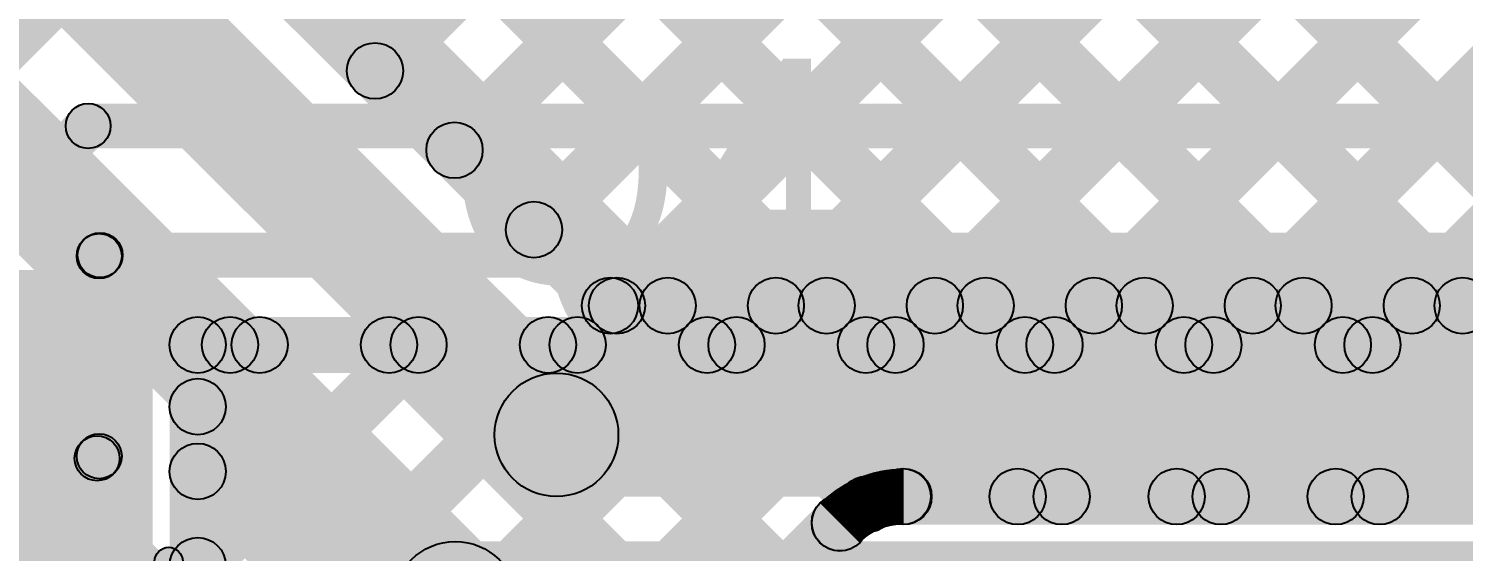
# Model space of a CAD drawing. Header units: millimetres. Extents: x -0.08 to 3.07, y -0.08 to 2.73.
# Drawn here: x 0.7291 to 0.9843, y 1.9092 to 2.0023 of the extents above; entities that cross this region are included whole.
import ezdxf

# ---------------------------------------------------------------- set-up
doc = ezdxf.new("R2010")
doc.units = ezdxf.units.MM
doc.header["$MEASUREMENT"] = 0
for name, color, linetype in [('BottomLayer', 5, 'Continuous'), ('TopLayer', 1, 'Continuous'), ('TopOverlay', 2, 'Continuous'), ('TopPaste', 8, 'Continuous'), ('TopSolder', 216, 'Continuous')]:
    doc.layers.add(name, color=color, linetype=linetype)

# ---------------------------------------------------------------- blocks, each defined once
blk = doc.blocks.new('SAMD21G18A_AUT_59')
at = {"layer": 'TopLayer'}
blk.add_hatch(color=1, dxfattribs=at).paths.add_polyline_path([(0.13583, -0.11417), (0.13583, -0.10236), (0.19488, -0.10236), (0.19488, -0.11417)])
at = {"layer": 'TopOverlay'}
h = blk.add_hatch(color=2, dxfattribs=at)
edge = h.paths.add_edge_path()
edge.add_arc((0.147, -0.121), 0.0025, 0, 360)
at = {"layer": 'TopPaste'}
blk.add_hatch(color=8, dxfattribs=at).paths.add_polyline_path([(0.13583, -0.11417), (0.13583, -0.10236), (0.19488, -0.10236), (0.19488, -0.11417)])
at = {"layer": 'TopSolder'}
for points in [[(0.13183, -0.09849), (0.13183, -0.07868), (0.19888, -0.07868), (0.19888, -0.09849)], [(0.13183, -0.11817), (0.13183, -0.09836), (0.19888, -0.09836), (0.19888, -0.11817)]]:
    blk.add_hatch(color=216, dxfattribs=at).paths.add_polyline_path(points)
at = {"layer": 'TopOverlay'}
blk.add_circle((0.147, -0.121), 0.0025, dxfattribs=at)

msp = doc.modelspace()

# ---------------------------------------------------------------- hatches: boundary and pattern name
at = {"layer": 'BottomLayer'}
for points in [[(0.92213, 1.94946), (0.91506, 1.95654), (1.40146, 2.44294), (1.40854, 2.43587)], [(0.95042, 1.94946), (0.94335, 1.95654), (1.40146, 2.41465), (1.40854, 2.40758)], [(0.89385, 1.94946), (0.88678, 1.95654), (1.32078, 2.39054), (1.32785, 2.38346)], [(0.9787, 1.94946), (0.97163, 1.95654), (1.28816, 2.27307), (1.29523, 2.266)], [(0.80839, 1.97714), (0.80132, 1.98421), (0.98664, 2.16954), (0.99371, 2.16246)], [(0.82253, 1.963), (0.81546, 1.97007), (1.01493, 2.16954), (1.022, 2.16246)], [(0.83728, 1.94946), (0.83021, 1.95654), (1.04321, 2.16954), (1.05028, 2.16246)], [(0.86556, 1.94946), (0.85849, 1.95654), (1.07253, 2.17057), (1.0796, 2.1635)], [(0.63081, 2.1579), (0.63788, 2.16497), (0.84631, 1.95654), (0.83924, 1.94946)], [(0.84746, 2.11095), (0.85454, 2.11802), (1.01602, 1.95654), (1.00895, 1.94946)], [(0.68071, 2.09775), (0.68778, 2.10482), (0.83606, 1.95654), (0.82899, 1.94946)], [(0.65584, 2.0816), (0.6714, 2.09716), (0.83078, 1.93778), (0.81522, 1.92222)], [(0.84746, 2.08266), (0.85454, 2.08973), (0.98773, 1.95654), (0.98066, 1.94946)], [(0.63022, 2.05922), (0.64578, 2.07478), (0.81278, 1.90778), (0.79722, 1.89222)], [(0.84746, 2.05438), (0.85454, 2.06145), (0.95945, 1.95654), (0.95238, 1.94946)], [(0.60041, 2.03013), (0.61597, 2.04568), (0.78306, 1.87859), (0.76751, 1.86303)], [(0.84351, 2.03005), (0.85058, 2.03712), (0.93116, 1.95654), (0.92409, 1.94946)], [(0.79891, 2.01808), (0.80598, 2.02515), (0.8746, 1.95654), (0.86752, 1.94946)], [(0.82887, 2.01641), (0.83594, 2.02348), (0.90288, 1.95654), (0.89581, 1.94946)], [(0.79425, 1.99128), (0.78717, 1.99835), (0.80985, 2.02103), (0.81692, 2.01396)], [(0.83253, 1.948), (0.83253, 1.958), (1.42217, 1.958), (1.42217, 1.948)], [(0.823, 1.919), (0.823, 1.941), (1.42217, 1.941), (1.42217, 1.919)], [(0.805, 1.889), (0.805, 1.911), (1.41116, 1.911), (1.41116, 1.889)]]:
    msp.add_hatch(color=5, dxfattribs=at).paths.add_polyline_path(points)
h = msp.add_hatch(color=5, dxfattribs=at)
edge = h.paths.add_edge_path()
edge.add_arc((0.79071, 1.99482), 0.005, 0, 360)
h = msp.add_hatch(color=5, dxfattribs=at)
edge = h.paths.add_edge_path()
edge.add_arc((0.80485, 1.98068), 0.005, 0, 360)
h = msp.add_hatch(color=5, dxfattribs=at)
edge = h.paths.add_edge_path()
edge.add_arc((0.81899, 1.96653), 0.005, 0, 360)
h = msp.add_hatch(color=5, dxfattribs=at)
edge = h.paths.add_edge_path()
edge.add_arc((0.83253, 1.953), 0.005, 0, 360)
h = msp.add_hatch(color=5, dxfattribs=at)
edge = h.paths.add_edge_path()
edge.add_arc((0.83253, 1.953), 0.005, 0, 360)
h = msp.add_hatch(color=5, dxfattribs=at)
edge = h.paths.add_edge_path()
edge.add_arc((0.83375, 1.953), 0.005, 0, 360)
h = msp.add_hatch(color=5, dxfattribs=at)
edge = h.paths.add_edge_path()
edge.add_arc((0.84278, 1.953), 0.005, 0, 360)
h = msp.add_hatch(color=5, dxfattribs=at)
edge = h.paths.add_edge_path()
edge.add_arc((0.86203, 1.953), 0.005, 0, 360)
h = msp.add_hatch(color=5, dxfattribs=at)
edge = h.paths.add_edge_path()
edge.add_arc((0.87106, 1.953), 0.005, 0, 360)
h = msp.add_hatch(color=5, dxfattribs=at)
edge = h.paths.add_edge_path()
edge.add_arc((0.89031, 1.953), 0.005, 0, 360)
h = msp.add_hatch(color=5, dxfattribs=at)
edge = h.paths.add_edge_path()
edge.add_arc((0.89934, 1.953), 0.005, 0, 360)
h = msp.add_hatch(color=5, dxfattribs=at)
edge = h.paths.add_edge_path()
edge.add_arc((0.9186, 1.953), 0.005, 0, 360)
h = msp.add_hatch(color=5, dxfattribs=at)
edge = h.paths.add_edge_path()
edge.add_arc((0.92763, 1.953), 0.005, 0, 360)
h = msp.add_hatch(color=5, dxfattribs=at)
edge = h.paths.add_edge_path()
edge.add_arc((0.94688, 1.953), 0.005, 0, 360)
h = msp.add_hatch(color=5, dxfattribs=at)
edge = h.paths.add_edge_path()
edge.add_arc((0.95591, 1.953), 0.005, 0, 360)
h = msp.add_hatch(color=5, dxfattribs=at)
edge = h.paths.add_edge_path()
edge.add_arc((0.97517, 1.953), 0.005, 0, 360)
h = msp.add_hatch(color=5, dxfattribs=at)
edge = h.paths.add_edge_path()
edge.add_arc((0.9842, 1.953), 0.005, 0, 360)
h = msp.add_hatch(color=5, dxfattribs=at)
edge = h.paths.add_edge_path()
edge.add_arc((0.823, 1.93), 0.011, 0, 360)
h = msp.add_hatch(color=5, dxfattribs=at)
edge = h.paths.add_edge_path()
edge.add_arc((0.823, 1.93), 0.011, 0, 360)
h = msp.add_hatch(color=5, dxfattribs=at)
edge = h.paths.add_edge_path()
edge.add_arc((0.805, 1.9), 0.011, 0, 360)
h = msp.add_hatch(color=5, dxfattribs=at)
edge = h.paths.add_edge_path()
edge.add_arc((0.805, 1.9), 0.011, 0, 360)
at = {"layer": 'TopLayer'}
for points in [[(0.70473, 1.97228), (0.69907, 1.97794), (0.73296, 2.01183), (0.73862, 2.00617)], [(0.73968, 1.981), (0.73968, 1.989), (1.61416, 1.989), (1.61416, 1.981)], [(0.72441, 1.96407), (0.71875, 1.96973), (0.73685, 1.98783), (0.74251, 1.98217)], [(0.7418, 1.958), (0.7418, 1.966), (1.642, 1.966), (1.642, 1.958)], [(0.74447, 1.95901), (0.73881, 1.96467), (0.73897, 1.96483), (0.74463, 1.95917)], [(0.74564, 1.92618), (0.73764, 1.92618), (0.73764, 1.96184), (0.74564, 1.96184)], [(0.75917, 1.941), (0.75917, 1.951), (1.62437, 1.951), (1.62437, 1.941)], [(0.76271, 1.90318), (0.75564, 1.91025), (0.79493, 1.94954), (0.802, 1.94246)], [(0.76271, 1.93146), (0.75564, 1.93853), (0.76664, 1.94954), (0.77371, 1.94246)], [(0.76139, 1.94246), (0.76846, 1.94954), (0.82783, 1.89016), (0.82076, 1.88309)], [(0.77091, 1.88309), (0.76384, 1.89016), (0.82321, 1.94954), (0.83028, 1.94246)], [(0.78967, 1.94246), (0.79674, 1.94954), (0.8527, 1.89358), (0.84562, 1.88651)], [(0.79919, 1.88309), (0.79212, 1.89016), (0.85149, 1.94954), (0.85856, 1.94246)], [(0.81796, 1.94246), (0.82503, 1.94954), (0.86684, 1.90772), (0.85977, 1.90065)], [(0.82748, 1.88309), (0.82041, 1.89016), (0.87978, 1.94954), (0.88685, 1.94246)], [(0.84624, 1.94246), (0.85331, 1.94954), (0.88172, 1.92113), (0.87465, 1.91406)], [(0.87452, 1.94246), (0.8816, 1.94954), (0.9086, 1.92254), (0.90152, 1.91546)], [(0.88813, 1.91546), (0.88106, 1.92253), (0.90806, 1.94954), (0.91513, 1.94246)], [(0.90281, 1.94246), (0.90988, 1.94954), (0.93688, 1.92254), (0.92981, 1.91546)], [(0.91642, 1.91546), (0.90935, 1.92254), (0.93635, 1.94954), (0.94342, 1.94246)], [(0.93109, 1.94246), (0.93816, 1.94954), (0.96516, 1.92254), (0.95809, 1.91546)], [(0.9447, 1.91546), (0.93763, 1.92254), (0.96463, 1.94954), (0.9717, 1.94246)], [(0.95938, 1.94246), (0.96645, 1.94954), (0.99345, 1.92254), (0.98638, 1.91546)], [(0.97299, 1.91546), (0.96592, 1.92254), (0.99292, 1.94954), (0.99999, 1.94246)], [(0.76417, 1.88663), (0.75417, 1.88663), (0.75417, 1.946), (0.76417, 1.946)], [(0.7441, 1.92298), (0.73844, 1.92864), (0.73881, 1.92901), (0.74447, 1.92336)], [(0.75564, 1.91993), (0.76271, 1.927), (0.79955, 1.89016), (0.79247, 1.88309)], [(0.88474, 1.914), (0.88474, 1.924), (1.47537, 1.924), (1.47537, 1.914)], [(0.84737, 1.88119), (0.8403, 1.88826), (0.86988, 1.91784), (0.87695, 1.91076)]]:
    msp.add_hatch(color=1, dxfattribs=at).paths.add_polyline_path(points)
h = msp.add_hatch(color=1, dxfattribs=at)
edge = h.paths.add_edge_path()
edge.add_arc((0.73968, 1.985), 0.004, 0, 360)
h = msp.add_hatch(color=1, dxfattribs=at)
edge = h.paths.add_edge_path()
edge.add_arc((0.73968, 1.985), 0.004, 0, 360)
h = msp.add_hatch(color=1, dxfattribs=at)
edge = h.paths.add_edge_path()
edge.add_arc((0.74164, 1.96184), 0.004, 0, 360)
h = msp.add_hatch(color=1, dxfattribs=at)
edge = h.paths.add_edge_path()
edge.add_arc((0.74164, 1.96184), 0.004, 0, 360)
h = msp.add_hatch(color=1, dxfattribs=at)
edge = h.paths.add_edge_path()
edge.add_arc((0.7418, 1.962), 0.004, 0, 360)
h = msp.add_hatch(color=1, dxfattribs=at)
edge = h.paths.add_edge_path()
edge.add_arc((0.7418, 1.962), 0.004, 0, 360)
h = msp.add_hatch(color=1, dxfattribs=at)
edge = h.paths.add_edge_path()
edge.add_arc((0.75917, 1.946), 0.005, 0, 360)
h = msp.add_hatch(color=1, dxfattribs=at)
edge = h.paths.add_edge_path()
edge.add_arc((0.75917, 1.946), 0.005, 0, 360)
h = msp.add_hatch(color=1, dxfattribs=at)
edge = h.paths.add_edge_path()
edge.add_arc((0.76492, 1.946), 0.005, 0, 360)
h = msp.add_hatch(color=1, dxfattribs=at)
edge = h.paths.add_edge_path()
edge.add_arc((0.77018, 1.946), 0.005, 0, 360)
h = msp.add_hatch(color=1, dxfattribs=at)
edge = h.paths.add_edge_path()
edge.add_arc((0.79321, 1.946), 0.005, 0, 360)
h = msp.add_hatch(color=1, dxfattribs=at)
edge = h.paths.add_edge_path()
edge.add_arc((0.79846, 1.946), 0.005, 0, 360)
h = msp.add_hatch(color=1, dxfattribs=at)
edge = h.paths.add_edge_path()
edge.add_arc((0.82149, 1.946), 0.005, 0, 360)
h = msp.add_hatch(color=1, dxfattribs=at)
edge = h.paths.add_edge_path()
edge.add_arc((0.82675, 1.946), 0.005, 0, 360)
h = msp.add_hatch(color=1, dxfattribs=at)
edge = h.paths.add_edge_path()
edge.add_arc((0.84978, 1.946), 0.005, 0, 360)
h = msp.add_hatch(color=1, dxfattribs=at)
edge = h.paths.add_edge_path()
edge.add_arc((0.85503, 1.946), 0.005, 0, 360)
h = msp.add_hatch(color=1, dxfattribs=at)
edge = h.paths.add_edge_path()
edge.add_arc((0.87806, 1.946), 0.005, 0, 360)
h = msp.add_hatch(color=1, dxfattribs=at)
edge = h.paths.add_edge_path()
edge.add_arc((0.88331, 1.946), 0.005, 0, 360)
h = msp.add_hatch(color=1, dxfattribs=at)
edge = h.paths.add_edge_path()
edge.add_arc((0.90634, 1.946), 0.005, 0, 360)
h = msp.add_hatch(color=1, dxfattribs=at)
edge = h.paths.add_edge_path()
edge.add_arc((0.9116, 1.946), 0.005, 0, 360)
h = msp.add_hatch(color=1, dxfattribs=at)
edge = h.paths.add_edge_path()
edge.add_arc((0.93463, 1.946), 0.005, 0, 360)
h = msp.add_hatch(color=1, dxfattribs=at)
edge = h.paths.add_edge_path()
edge.add_arc((0.93988, 1.946), 0.005, 0, 360)
h = msp.add_hatch(color=1, dxfattribs=at)
edge = h.paths.add_edge_path()
edge.add_arc((0.96291, 1.946), 0.005, 0, 360)
h = msp.add_hatch(color=1, dxfattribs=at)
edge = h.paths.add_edge_path()
edge.add_arc((0.96817, 1.946), 0.005, 0, 360)
h = msp.add_hatch(color=1, dxfattribs=at)
edge = h.paths.add_edge_path()
edge.add_arc((0.75917, 1.935), 0.005, 0, 360)
h = msp.add_hatch(color=1, dxfattribs=at)
edge = h.paths.add_edge_path()
edge.add_arc((0.74127, 1.92581), 0.004, 0, 360)
h = msp.add_hatch(color=1, dxfattribs=at)
edge = h.paths.add_edge_path()
edge.add_arc((0.74164, 1.92618), 0.004, 0, 360)
h = msp.add_hatch(color=1, dxfattribs=at)
edge = h.paths.add_edge_path()
edge.add_arc((0.74164, 1.92618), 0.004, 0, 360)
h = msp.add_hatch(color=1, dxfattribs=at)
edge = h.paths.add_edge_path()
edge.add_arc((0.75917, 1.92347), 0.005, 0, 360)
h = msp.add_hatch(color=1, dxfattribs=at)
edge = h.paths.add_edge_path()
edge.add_arc((0.87818, 1.91759), 0.005, 0, 360)
h = msp.add_hatch(color=1, dxfattribs=at)
edge = h.paths.add_edge_path()
edge.add_arc((0.8846, 1.919), 0.005, 0, 360)
h = msp.add_hatch(color=1, dxfattribs=at)
edge = h.paths.add_edge_path()
edge.add_arc((0.88474, 1.919), 0.005, 0, 360)
h = msp.add_hatch(color=1, dxfattribs=at)
edge = h.paths.add_edge_path()
edge.add_arc((0.88474, 1.919), 0.005, 0, 360)
h = msp.add_hatch(color=1, dxfattribs=at)
edge = h.paths.add_edge_path()
edge.add_arc((0.88474, 1.919), 0.005, 0, 360)
h = msp.add_hatch(color=1, dxfattribs=at)
edge = h.paths.add_edge_path()
edge.add_arc((0.90506, 1.919), 0.005, 0, 360)
h = msp.add_hatch(color=1, dxfattribs=at)
edge = h.paths.add_edge_path()
edge.add_arc((0.91288, 1.919), 0.005, 0, 360)
h = msp.add_hatch(color=1, dxfattribs=at)
edge = h.paths.add_edge_path()
edge.add_arc((0.93334, 1.919), 0.005, 0, 360)
h = msp.add_hatch(color=1, dxfattribs=at)
edge = h.paths.add_edge_path()
edge.add_arc((0.94117, 1.919), 0.005, 0, 360)
h = msp.add_hatch(color=1, dxfattribs=at)
edge = h.paths.add_edge_path()
edge.add_arc((0.96163, 1.919), 0.005, 0, 360)
h = msp.add_hatch(color=1, dxfattribs=at)
edge = h.paths.add_edge_path()
edge.add_arc((0.96945, 1.919), 0.005, 0, 360)
h = msp.add_hatch(color=1, dxfattribs=at)
edge = h.paths.add_edge_path()
edge.add_arc((0.87341, 1.9143), 0.005, 0, 360)
h = msp.add_hatch(color=1, dxfattribs=at)
edge = h.paths.add_edge_path()
edge.add_arc((0.87341, 1.9143), 0.005, 0, 360)
h = msp.add_hatch(color=1, dxfattribs=at)
edge = h.paths.add_edge_path()
edge.add_arc((0.87343, 1.91431), 0.005, 0, 360)
h = msp.add_hatch(color=1, dxfattribs=at)
edge = h.paths.add_edge_path()
edge.add_arc((0.75917, 1.90671), 0.005, 0, 360)

# ---------------------------------------------------------------- linework, layer by layer
at = {"layer": 'BottomLayer'}
for centre, radius in [((0.79071, 1.99482), 0.005), ((0.80485, 1.98068), 0.005), ((0.81899, 1.96653), 0.005), ((0.83253, 1.953), 0.005), ((0.83253, 1.953), 0.005), ((0.83375, 1.953), 0.005), ((0.84278, 1.953), 0.005), ((0.86203, 1.953), 0.005), ((0.87106, 1.953), 0.005), ((0.89031, 1.953), 0.005), ((0.89934, 1.953), 0.005), ((0.9186, 1.953), 0.005), ((0.92763, 1.953), 0.005), ((0.94688, 1.953), 0.005), ((0.95591, 1.953), 0.005), ((0.97517, 1.953), 0.005), ((0.9842, 1.953), 0.005), ((0.823, 1.93), 0.011), ((0.823, 1.93), 0.011), ((0.805, 1.9), 0.011), ((0.805, 1.9), 0.011)]:
    msp.add_circle(centre, radius, dxfattribs=at)
at = {"layer": 'TopLayer', "const_width": 0.01}
for points in [[(0.87341, 1.9143, -0.199231), (0.88474, 1.919)], [(0.87343, 1.91431, -0.198912), (0.88474, 1.919)]]:
    msp.add_lwpolyline(points, format="xyb", dxfattribs=at)
at = {"layer": 'TopLayer'}
for centre, radius in [((0.73968, 1.985), 0.004), ((0.73968, 1.985), 0.004), ((0.74164, 1.96184), 0.004), ((0.74164, 1.96184), 0.004), ((0.7418, 1.962), 0.004), ((0.7418, 1.962), 0.004), ((0.75917, 1.946), 0.005), ((0.75917, 1.946), 0.005), ((0.76492, 1.946), 0.005), ((0.77018, 1.946), 0.005), ((0.79321, 1.946), 0.005), ((0.79846, 1.946), 0.005), ((0.82149, 1.946), 0.005), ((0.82675, 1.946), 0.005), ((0.84978, 1.946), 0.005), ((0.85503, 1.946), 0.005), ((0.87806, 1.946), 0.005), ((0.88331, 1.946), 0.005), ((0.90634, 1.946), 0.005), ((0.9116, 1.946), 0.005), ((0.93463, 1.946), 0.005), ((0.93988, 1.946), 0.005), ((0.96291, 1.946), 0.005), ((0.96817, 1.946), 0.005), ((0.75917, 1.935), 0.005), ((0.74127, 1.92581), 0.004), ((0.74164, 1.92618), 0.004), ((0.74164, 1.92618), 0.004), ((0.75917, 1.92347), 0.005), ((0.87818, 1.91759), 0.005), ((0.8846, 1.919), 0.005), ((0.88474, 1.919), 0.005), ((0.88474, 1.919), 0.005), ((0.88474, 1.919), 0.005), ((0.90506, 1.919), 0.005), ((0.91288, 1.919), 0.005), ((0.93334, 1.919), 0.005), ((0.94117, 1.919), 0.005), ((0.96163, 1.919), 0.005), ((0.96945, 1.919), 0.005), ((0.87341, 1.9143), 0.005), ((0.87341, 1.9143), 0.005), ((0.87343, 1.91431), 0.005), ((0.75917, 1.90671), 0.005)]:
    msp.add_circle(centre, radius, dxfattribs=at)

# ---------------------------------------------------------------- block references
at = {"rotation": 90}
msp.add_blockref('SAMD21G18A_AUT_59', (0.633, 1.76046), dxfattribs=at)

# ---------------------------------------------------------------- texts
at = {"layer": 'TopOverlay'}
msp.add_text('Q4', height=0.04, dxfattribs=at).set_placement((0.80368, 1.95701))

doc.saveas('drawing.dxf')
